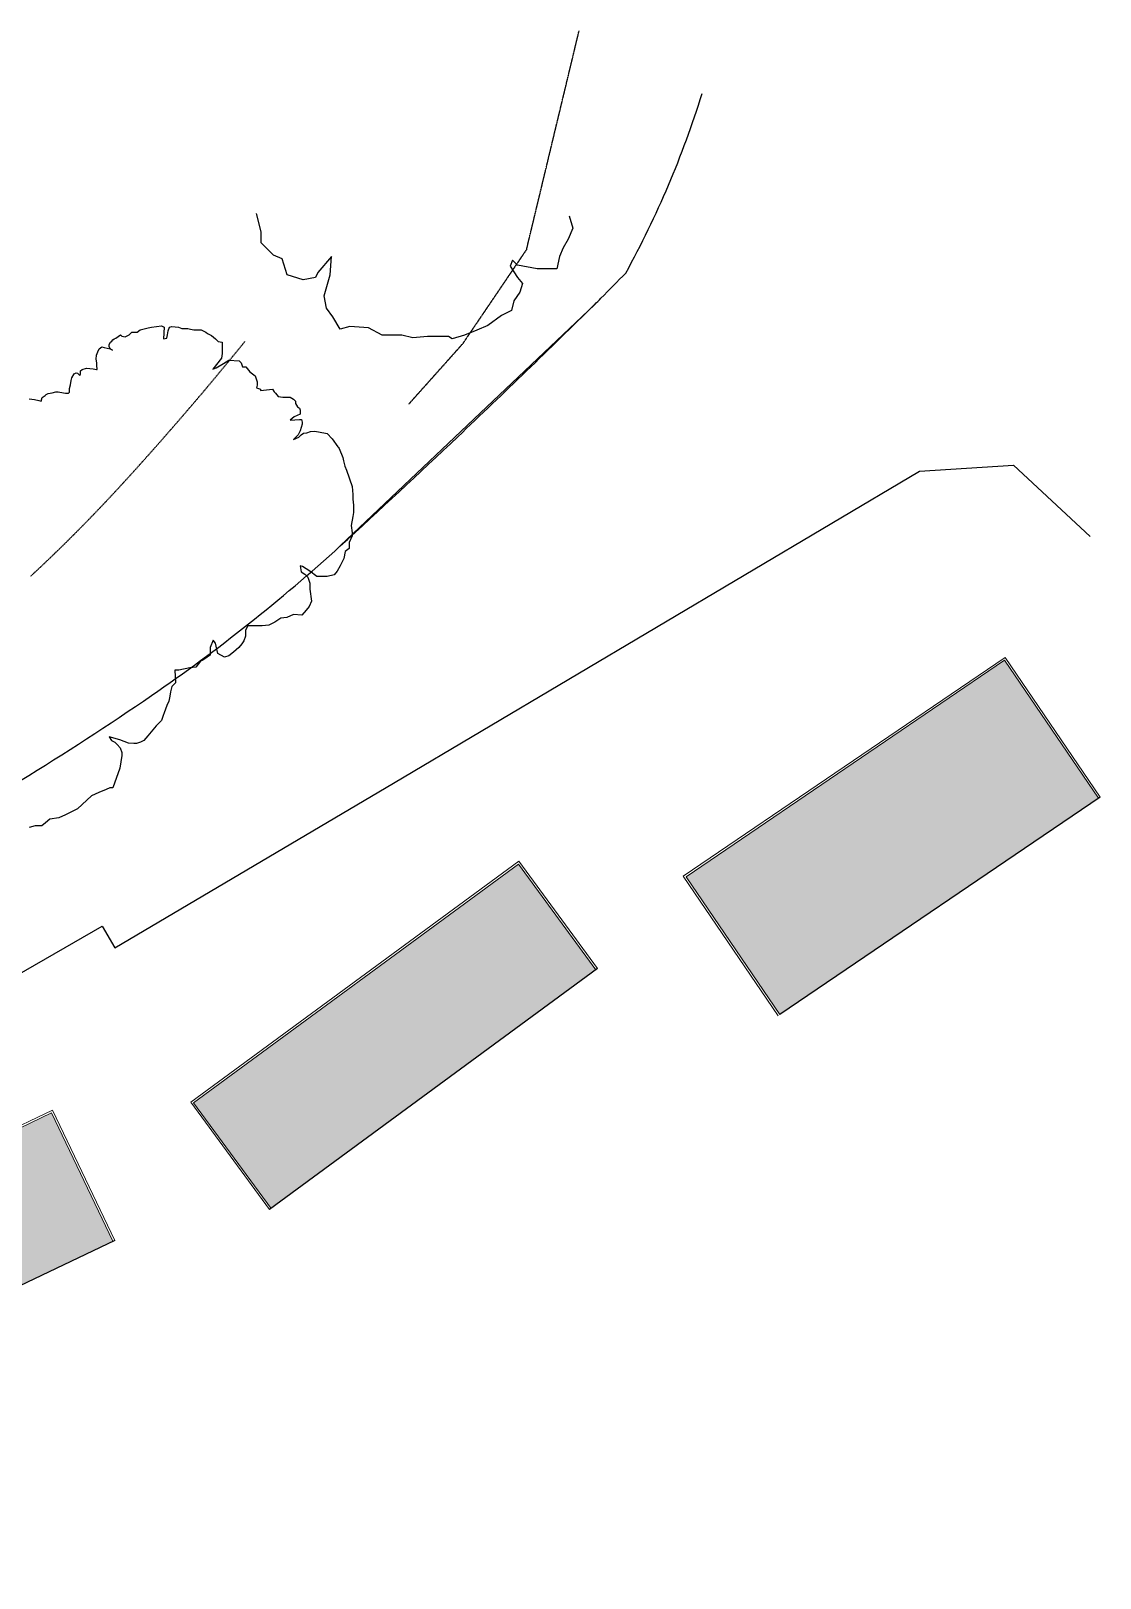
# Model space of a CAD drawing. Header units: millimetres. Extents: x 4912249 to 5143333, y 4796975 to 4980514.
# Drawn here: x 5117356 to 5143333, y 4942275 to 4979861 of the extents above; entities that cross this region are included whole.
import ezdxf

# ---------------------------------------------------------------- set-up
doc = ezdxf.new("R2010")
doc.units = ezdxf.units.MM
doc.linetypes.add('CENTER', pattern=[2, 1.25, -0.25, 0.25, -0.25])
doc.linetypes.add('DASHED', pattern=[19.05, 12.7, -6.35])
for name, color, linetype in [('CENTER___FENCE', 2, 'CENTER'), ('Continuous____EXISTING BUILDINGS', 251, 'Continuous'), ('Continuous___A941G_TREES', 3, 'Continuous'), ('Continuous___BUILDING', 1, 'Continuous'), ('Continuous___CHANNEL', 2, 'Continuous'), ('DASHED___BANK', 7, 'DASHED')]:
    doc.layers.add(name, color=color, linetype=linetype)

msp = doc.modelspace()

# ---------------------------------------------------------------- hatches: boundary and pattern name
at = {"layer": 'Continuous____EXISTING BUILDINGS'}
h = msp.add_hatch(color=256, dxfattribs=at)
h.paths.add_polyline_path([(5100781, 4945392), (5102275, 4942275), (5111228, 4946566), (5109734, 4949683)])
h.paths.add_polyline_path([(5119347, 4950458), (5117852, 4953575), (5109734, 4949683), (5111228, 4946566)])
h.paths.add_polyline_path([(5131085, 4957051), (5129199, 4959619), (5121308, 4953824), (5123193, 4951256)])
h.paths.add_polyline_path([(5143291, 4961219), (5141014, 4964571), (5133276, 4959314), (5135553, 4955962)])

# ---------------------------------------------------------------- linework, layer by layer
at = {"layer": 'CENTER___FENCE'}
for p, q in [((5129400, 4974556, 101102), (5130674, 4979861, 101086)), ((5129400, 4974556, 101102), (5127840, 4972255, 101140)), ((5127840, 4972255, 101140), (5126537, 4970797, 100285))]:
    msp.add_line(p, q, dxfattribs=at)
at = {"layer": 'Continuous____EXISTING BUILDINGS'}
for p, q in [((5143333, 4961247), (5135553, 4955962)), ((5131125, 4957081), (5123153, 4951227)), ((5119392, 4950479), (5102275, 4942275))]:
    msp.add_line(p, q, dxfattribs=at)
at = {"layer": 'Continuous___A941G_TREES'}
for p, q in [((5122953, 4974980), (5122833, 4975428)), ((5130436, 4975368), (5130526, 4975069)), ((5122953, 4974711), (5122953, 4974980)), ((5130526, 4975069), (5130406, 4974800)), ((5123252, 4974412), (5122953, 4974711)), ((5130286, 4974591), (5130196, 4974382)), ((5130406, 4974800), (5130286, 4974591)), ((5123461, 4974322), (5123252, 4974412)), ((5123581, 4973933), (5123461, 4974322)), ((5124659, 4974382), (5124329, 4973993)), ((5124629, 4973933), (5124659, 4974382)), ((5129059, 4974292), (5128999, 4974143)), ((5129179, 4974172), (5129059, 4974292)), ((5130196, 4974382), (5130136, 4974083)), ((5123970, 4973814), (5123581, 4973933)), ((5124270, 4973873), (5123970, 4973814)), ((5124329, 4973993), (5124270, 4973873)), ((5124479, 4973425), (5124629, 4973933)), ((5128999, 4974143), (5129179, 4973873)), ((5129658, 4974083), (5129179, 4974172)), ((5129179, 4973873), (5129298, 4973724)), ((5129867, 4974083), (5129658, 4974083)), ((5130136, 4974083), (5129867, 4974083)), ((5129238, 4973515), (5129089, 4973305)), ((5129298, 4973724), (5129238, 4973515)), ((5124539, 4973126), (5124479, 4973425)), ((5124689, 4972917), (5124539, 4973126)), ((5129029, 4973066), (5128789, 4972947)), ((5129089, 4973305), (5129029, 4973066)), ((5120284, 4972661), (5120530, 4972694)), ((5120530, 4972694), (5120595, 4972661)), ((5124868, 4972618), (5124689, 4972917)), ((5128460, 4972707), (5128191, 4972588)), ((5128789, 4972947), (5128460, 4972707)), ((5119288, 4972298), (5119320, 4972326)), ((5119320, 4972326), (5119342, 4972353)), ((5119342, 4972353), (5119375, 4972380)), ((5119375, 4972380), (5119417, 4972400)), ((5119417, 4972400), (5119531, 4972481)), ((5119531, 4972481), (5119564, 4972449)), ((5119564, 4972449), (5119646, 4972432)), ((5119646, 4972432), (5119744, 4972481)), ((5119744, 4972481), (5119810, 4972547)), ((5119810, 4972547), (5119940, 4972547)), ((5119940, 4972547), (5120006, 4972596)), ((5120006, 4972596), (5120202, 4972645)), ((5120202, 4972645), (5120284, 4972661)), ((5120595, 4972661), (5120579, 4972383)), ((5120579, 4972383), (5120660, 4972400)), ((5120660, 4972400), (5120677, 4972481)), ((5120677, 4972481), (5120693, 4972579)), ((5120693, 4972579), (5120726, 4972661)), ((5120726, 4972661), (5120775, 4972677)), ((5120775, 4972677), (5120939, 4972661)), ((5120939, 4972661), (5121020, 4972628)), ((5121020, 4972628), (5121168, 4972628)), ((5121168, 4972628), (5121233, 4972612)), ((5121233, 4972612), (5121315, 4972596)), ((5121315, 4972596), (5121495, 4972596)), ((5121495, 4972596), (5121609, 4972547)), ((5121609, 4972547), (5121642, 4972514)), ((5121642, 4972514), (5121740, 4972465)), ((5121740, 4972465), (5121839, 4972383)), ((5121839, 4972383), (5121904, 4972318)), ((5121904, 4972318), (5122002, 4972301)), ((5125108, 4972677), (5124868, 4972618)), ((5125557, 4972648), (5125108, 4972677)), ((5125886, 4972468), (5125557, 4972648)), ((5126365, 4972468), (5125886, 4972468)), ((5126634, 4972408), (5126365, 4972468)), ((5126994, 4972438), (5126634, 4972408)), ((5127353, 4972438), (5126994, 4972438)), ((5127502, 4972438), (5127353, 4972438)), ((5127592, 4972378), (5127502, 4972438)), ((5127891, 4972468), (5127592, 4972378)), ((5128191, 4972588), (5127891, 4972468)), ((5118939, 4971884), (5118950, 4971988)), ((5118950, 4971988), (5118982, 4972064)), ((5118982, 4972064), (5119015, 4972135)), ((5119015, 4972135), (5119081, 4972184)), ((5119081, 4972184), (5119135, 4972173)), ((5119135, 4972173), (5119282, 4972140)), ((5119260, 4972244), (5119288, 4972298)), ((5119260, 4972195), (5119260, 4972244)), ((5119282, 4972140), (5119260, 4972195)), ((5119282, 4972140), (5119337, 4972102)), ((5119337, 4972102), (5119282, 4972140)), ((5122002, 4972024), (5121986, 4971909)), ((5122002, 4972301), (5122002, 4972122)), ((5122002, 4972122), (5122002, 4972024)), ((5118408, 4971527), (5118458, 4971558)), ((5118458, 4971558), (5118488, 4971546)), ((5118556, 4971601), (5118599, 4971632)), ((5118556, 4971533), (5118556, 4971601)), ((5118599, 4971632), (5118704, 4971669)), ((5118704, 4971669), (5118784, 4971663)), ((5118784, 4971663), (5118871, 4971656)), ((5118871, 4971656), (5118945, 4971638)), ((5118955, 4971797), (5118939, 4971884)), ((5118945, 4971638), (5118963, 4971632)), ((5118955, 4971743), (5118955, 4971797)), ((5118963, 4971632), (5118955, 4971743)), ((5121986, 4971909), (5121773, 4971648)), ((5121773, 4971648), (5121855, 4971680)), ((5121855, 4971680), (5122035, 4971778)), ((5122035, 4971778), (5122166, 4971860)), ((5122166, 4971860), (5122411, 4971844)), ((5122411, 4971844), (5122460, 4971795)), ((5122460, 4971795), (5122493, 4971697)), ((5122493, 4971697), (5122575, 4971697)), ((5122575, 4971697), (5122673, 4971582)), ((5122673, 4971582), (5122804, 4971484)), ((5118291, 4971176), (5118316, 4971262)), ((5118291, 4971084), (5118291, 4971176)), ((5118316, 4971262), (5118334, 4971367)), ((5118334, 4971367), (5118353, 4971435)), ((5118353, 4971435), (5118408, 4971527)), ((5118488, 4971546), (5118544, 4971490)), ((5118544, 4971490), (5118556, 4971533)), ((5122804, 4971484), (5122853, 4971337)), ((5122853, 4971255), (5122837, 4971190)), ((5122837, 4971190), (5122935, 4971157)), ((5122853, 4971337), (5122853, 4971255)), ((5117311, 4970925), (5117443, 4970911)), ((5117443, 4970911), (5117548, 4970883)), ((5117548, 4970883), (5117604, 4970869)), ((5117604, 4970869), (5117632, 4970959)), ((5117632, 4970959), (5117699, 4971004)), ((5117699, 4971004), (5117724, 4971028)), ((5117724, 4971028), (5117773, 4971053)), ((5117773, 4971053), (5117872, 4971071)), ((5117872, 4971071), (5117964, 4971090)), ((5117964, 4971090), (5118014, 4971090)), ((5118014, 4971090), (5118057, 4971084)), ((5118057, 4971084), (5118192, 4971065)), ((5118192, 4971065), (5118266, 4971059)), ((5118266, 4971059), (5118291, 4971084)), ((5122935, 4971157), (5122935, 4971125)), ((5122935, 4971125), (5123082, 4971141)), ((5123082, 4971141), (5123229, 4971157)), ((5123229, 4971157), (5123262, 4971092)), ((5123262, 4971092), (5123295, 4971059)), ((5123295, 4971059), (5123360, 4970978)), ((5123360, 4970978), (5123475, 4970961)), ((5123475, 4970961), (5123557, 4970961)), ((5123557, 4970961), (5123655, 4970961)), ((5123655, 4970961), (5123737, 4970912)), ((5123737, 4970912), (5123786, 4970863)), ((5123786, 4970863), (5123786, 4970814)), ((5123786, 4970814), (5123835, 4970732)), ((5123753, 4970487), (5123655, 4970406)), ((5123900, 4970553), (5123753, 4970487)), ((5123835, 4970732), (5123884, 4970700)), ((5123884, 4970700), (5123900, 4970651)), ((5123900, 4970651), (5123900, 4970553)), ((5123655, 4970406), (5123884, 4970422)), ((5123900, 4970144), (5123851, 4970046)), ((5123865, 4969988), (5123918, 4970050)), ((5123884, 4970422), (5123933, 4970422)), ((5123949, 4970307), (5123900, 4970144)), ((5123918, 4970050), (5123977, 4970086)), ((5123933, 4970422), (5123949, 4970356)), ((5123949, 4970356), (5123949, 4970307)), ((5123977, 4970086), (5124063, 4970100)), ((5124063, 4970100), (5124147, 4970127)), ((5124147, 4970127), (5124255, 4970136)), ((5124255, 4970136), (5124512, 4970093)), ((5124512, 4970093), (5124555, 4970079)), ((5124555, 4970079), (5124676, 4969950)), ((5123737, 4969932), (5123865, 4969988)), ((5123769, 4969964), (5123737, 4969932)), ((5123851, 4970046), (5123769, 4969964)), ((5124676, 4969950), (5124811, 4969758)), ((5124811, 4969758), (5124832, 4969744)), ((5124832, 4969744), (5124847, 4969716)), ((5124847, 4969716), (5124932, 4969502)), ((5124932, 4969502), (5124954, 4969417)), ((5124954, 4969417), (5124982, 4969289)), ((5124982, 4969289), (5125025, 4969189)), ((5125025, 4969189), (5125157, 4968796)), ((5125157, 4968796), (5125176, 4968596)), ((5125176, 4968596), (5125176, 4968487)), ((5125176, 4968487), (5125194, 4968341)), ((5125194, 4968341), (5125194, 4968159)), ((5125176, 4968068), (5125139, 4967849)), ((5125139, 4967849), (5125157, 4967667)), ((5125194, 4968159), (5125176, 4968068)), ((5125157, 4967594), (5125084, 4967430)), ((5125084, 4967430), (5125084, 4967285)), ((5125157, 4967667), (5125157, 4967594)), ((5124957, 4967048), (5124866, 4966866)), ((5124993, 4967212), (5124957, 4967048)), ((5125084, 4967285), (5124993, 4967212)), ((5123954, 4966848), (5123899, 4966866)), ((5123899, 4966866), (5123918, 4966720)), ((5123918, 4966720), (5124009, 4966665)), ((5124136, 4966738), (5123954, 4966848)), ((5124009, 4966665), (5124082, 4966593)), ((5124300, 4966611), (5124136, 4966738)), ((5124793, 4966738), (5124720, 4966647)), ((5124866, 4966866), (5124793, 4966738)), ((5124082, 4966593), (5124136, 4966447)), ((5124136, 4966447), (5124136, 4966301)), ((5124136, 4966301), (5124173, 4966010)), ((5124483, 4966611), (5124300, 4966611)), ((5124556, 4966611), (5124483, 4966611)), ((5124720, 4966647), (5124556, 4966611)), ((5124173, 4966010), (5124118, 4965882)), ((5123425, 4965591), (5123279, 4965500)), ((5123571, 4965609), (5123425, 4965591)), ((5123735, 4965682), (5123571, 4965609)), ((5123936, 4965664), (5123735, 4965682)), ((5124045, 4965791), (5123936, 4965664)), ((5124118, 4965882), (5124045, 4965791)), ((5122623, 4965409), (5122568, 4965300)), ((5122568, 4965300), (5122568, 4965154)), ((5122733, 4965409), (5122623, 4965409)), ((5122970, 4965409), (5122733, 4965409)), ((5123134, 4965427), (5122970, 4965409)), ((5123279, 4965500), (5123134, 4965427)), ((5121784, 4965063), (5121712, 4964881)), ((5121712, 4964881), (5121712, 4964772)), ((5121839, 4964990), (5121784, 4965063)), ((5121894, 4964735), (5121839, 4964990)), ((5122404, 4964881), (5122277, 4964772)), ((5122477, 4964972), (5122404, 4964881)), ((5122532, 4965045), (5122477, 4964972)), ((5122568, 4965154), (5122532, 4965045)), ((5121475, 4964553), (5121365, 4964407)), ((5121529, 4964571), (5121475, 4964553)), ((5121639, 4964644), (5121529, 4964571)), ((5121712, 4964699), (5121639, 4964644)), ((5121712, 4964772), (5121712, 4964699)), ((5122058, 4964644), (5121894, 4964735)), ((5122167, 4964680), (5122058, 4964644)), ((5122277, 4964772), (5122167, 4964680)), ((5120946, 4964334), (5120855, 4964334)), ((5120855, 4964334), (5120871, 4964020)), ((5121219, 4964389), (5120946, 4964334)), ((5121365, 4964407), (5121219, 4964389)), ((5120731, 4963703), (5120706, 4963576)), ((5120744, 4963804), (5120731, 4963703)), ((5120782, 4963931), (5120744, 4963804)), ((5120871, 4964020), (5120782, 4963931)), ((5120591, 4963297), (5120566, 4963233)), ((5120655, 4963474), (5120591, 4963297)), ((5120706, 4963576), (5120655, 4963474)), ((5120401, 4962979), (5120198, 4962738)), ((5120528, 4963106), (5120401, 4962979)), ((5120566, 4963233), (5120528, 4963106)), ((5119512, 4962637), (5119258, 4962713)), ((5119258, 4962713), (5119309, 4962624)), ((5119309, 4962624), (5119398, 4962586)), ((5119398, 4962586), (5119448, 4962523)), ((5119728, 4962561), (5119512, 4962637)), ((5119855, 4962548), (5119728, 4962561)), ((5119918, 4962548), (5119855, 4962548)), ((5120020, 4962586), (5119918, 4962548)), ((5120096, 4962624), (5120020, 4962586)), ((5120198, 4962738), (5120096, 4962624)), ((5119448, 4962523), (5119525, 4962447)), ((5119563, 4962256), (5119512, 4961952)), ((5119525, 4962447), (5119563, 4962333)), ((5119563, 4962333), (5119563, 4962256)), ((5119512, 4961952), (5119347, 4961470)), ((5119182, 4961432), (5119004, 4961356)), ((5119271, 4961470), (5119182, 4961432)), ((5119347, 4961470), (5119271, 4961470)), ((5118826, 4961280), (5118483, 4960961)), ((5119004, 4961356), (5118826, 4961280)), ((5117818, 4960709), (5117710, 4960620)), ((5118034, 4960745), (5117818, 4960709)), ((5118195, 4960817), (5118034, 4960745)), ((5118483, 4960961), (5118195, 4960817)), ((5117459, 4960548), (5117315, 4960512)), ((5117621, 4960548), (5117459, 4960548)), ((5117710, 4960620), (5117621, 4960548))]:
    msp.add_line(p, q, dxfattribs=at)
at = {"layer": 'Continuous___BUILDING', "lineweight": 0}
for p, q in [((5133206, 4959327), (5141028, 4964640)), ((5133276, 4959314), (5141014, 4964571)), ((5141014, 4964571), (5143291, 4961219)), ((5141028, 4964640), (5143333, 4961247)), ((5121238, 4953835), (5129210, 4959689)), ((5121308, 4953824), (5129199, 4959619)), ((5129199, 4959619), (5131085, 4957051)), ((5129210, 4959689), (5131125, 4957081)), ((5135511, 4955934), (5133206, 4959327)), ((5135553, 4955962), (5133276, 4959314)), ((5100714, 4945415), (5117876, 4953641)), ((5100781, 4945392), (5117852, 4953575)), ((5117852, 4953575), (5119347, 4950458)), ((5117876, 4953641), (5119392, 4950479)), ((5123153, 4951227), (5121238, 4953835)), ((5123193, 4951256), (5121308, 4953824))]:
    msp.add_line(p, q, dxfattribs=at)
at = {"layer": 'Continuous___CHANNEL'}
for p, q in [((5131053, 4973215, 100106), (5124872, 4967349, 100113)), ((5138947, 4969166, 100010), (5141227, 4969310, 100040)), ((5141227, 4969310, 100040), (5143092, 4967582, 100092)), ((5126166, 4961589, 100053), (5138947, 4969166, 100010)), ((5119398, 4957585, 100207), (5126166, 4961589, 100053)), ((5116340, 4956530, 100338), (5119089, 4958109, 100243)), ((5119089, 4958109, 100243), (5119398, 4957585, 100207))]:
    msp.add_line(p, q, dxfattribs=at)
for centre, radius, start, end in [((5111149, 4985338), 23576, 331.1987, 342.7288), ((4959105, 5143572), 242050, 315.31742, 315.52088), ((4946390, 5161074), 263422, 313.50207, 314.5084), ((5120321, 4984133), 15310, 314.5084, 315.3174), ((4999224, 5105403), 186672, 312.30663, 313.50207), ((5096063, 4999002), 42800, 304.4676, 312.3066), ((5079564, 5023038), 71954, 298.4237, 304.46761)]:
    msp.add_arc(centre, radius, start, end, dxfattribs=at)
at = {"layer": 'DASHED___BANK'}
for centre, radius, start, end in [((5063126, 5020441), 76470, 317.62507, 320.99775), ((5090799, 4995194), 39010, 312.9024, 317.6251)]:
    msp.add_arc(centre, radius, start, end, dxfattribs=at)

doc.saveas('drawing.dxf')
